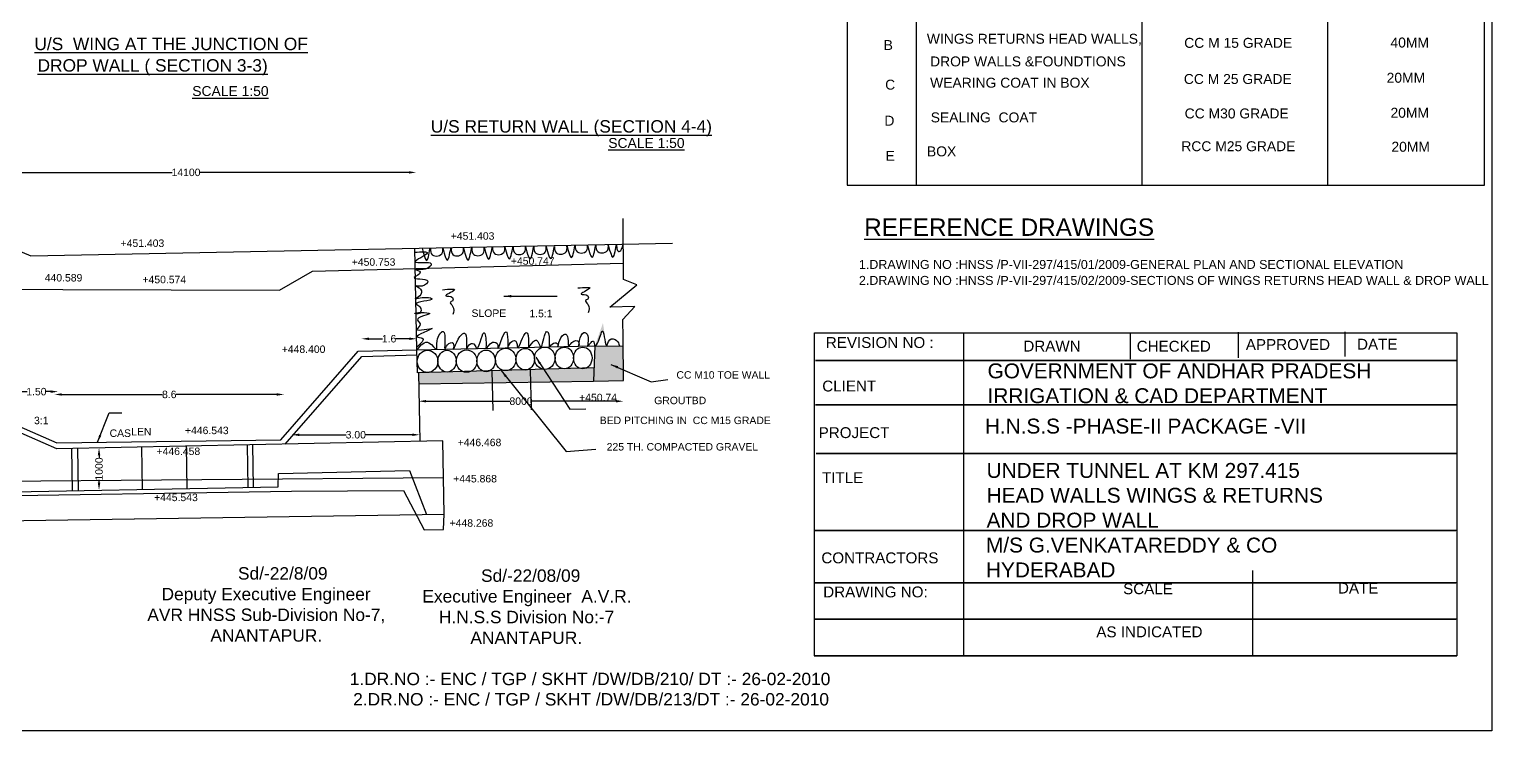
# Model space of a CAD drawing. Header units: millimetres. Extents: x 5124 to 2527533, y 2311 to 44358178.
# Drawn here: x 2524587 to 2527533, y 44354427 to 44355840 of the extents above; entities that cross this region are included whole.
import ezdxf

# ---------------------------------------------------------------- set-up
doc = ezdxf.new("R2010")
doc.units = ezdxf.units.MM
doc.header["$MEASUREMENT"] = 0
for name, color, linetype in [('DIMENSION', 7, 'Continuous'), ('DIMENSIONS', 7, 'Continuous'), ('DRAWING', 2, 'Continuous'), ('TEXT', 7, 'Continuous')]:
    doc.layers.add(name, color=color, linetype=linetype)
doc.styles.get("Standard").update_dxf_attribs({"font": 'arial.ttf', "height": 15})
doc.dimstyles.get("Standard").update_dxf_attribs({"dimtxt": 15, "dimasz": 15, "dimexe": 0.18, "dimexo": 0.0625, "dimgap": 0.09, "dimtad": 0, "dimdec": 0, "dimzin": 0, "dimdsep": 46, "dimtxsty": 'Standard', "dimcen": 0.09, "dimse1": 1, "dimse2": 1, "dimadec": 0, "dimazin": 0, "dimtfac": 1, "dimtdec": 0, "dimtofl": 0, "dimtmove": 0, "dimatfit": 3, "dimfxl": 1, "dimtolj": 1, "dimtzin": 0, "dimarcsym": 0})
pattern_1 = [(49.99999999999999, (0, 0), (7.172601826007535, -0.6275213498259511), [0.75, -8.25]), (355, (0, 0), (-1.38751333613, 7.521921337000118), [0.6, -6.6]), (100.4514, (0.5977168, -0.0522934), (5.785093817140216, 6.894395420609536), [0.6374019000000001, -7.01142112]), (46.18420000000001, (0, 2), (10.67241048625644, -1.655190143290181), [1.125, -12.375]), (96.6356, (0.88936745, 1.86206693), (9.346627055487033, 9.741178709004418), [0.95610288, -10.51713]), (351.1842, (0, 2), (9.346619451336272, 9.741186009253246), [0.9, -9.9]), (21, (1, 1.5), (5.969070521184617, -4.026188906653388), [0.75, -8.25]), (326.0000000000001, (1, 1.5), (2.433153319215817, 7.25150045046853), [0.6, -6.6]), (71.4514, (1.49742233, 1.16448394), (8.4022262858149, 3.225304967099524), [0.6374019000000001, -7.01142112]), (37.50000000000001, (0, 0), (0.1215985531729067, 3.328938538313115), [0, -6.52, 0, -6.7, 0, -6.625]), (7.499999999999999, (0, 0), (2.630695374421486, 3.944117118823602), [0, -3.82, 0, -6.37, 0, -2.525]), (327.5, (-2.23, 0), (5.33822436172409, -0.2255487173437976), [0, -2.5, 0, -7.8, 0, -10.35]), (317.5, (-3.23, 0), (5.831861693423862, 1.001049823323177), [0, -3.25, 0, -5.18, 0, -7.35])]

# ---------------------------------------------------------------- blocks, each defined once
blk = doc.blocks.new('*D81')
at = {"layer": 'Defpoints', "color": 0, "transparency": 16777216}
for p in [(2524725.840826775, 44354996.97070971), (2524727.577100906, 44354996.97070971), (2524727.578687628, 44354911.7846595)]:
    blk.add_point(p, dxfattribs=at)
at = {"layer": 'DIMENSION', "color": 0, "lineweight": -2, "transparency": 16777216}
for p, q in [((2524727.577100906, 44354981.97070971), (2524727.577100906, 44354976.13378283)), ((2524727.577100906, 44354926.7846595), (2524727.577100906, 44354932.62158638))]:
    blk.add_line(p, q, dxfattribs=at)
at = {"layer": 'DIMENSION', "color": 0, "transparency": 16777216}
for points in [[(2524725.077100906, 44354981.97070971), (2524730.077100906, 44354981.97070971), (2524727.577100906, 44354996.97070971)], [(2524725.077100906, 44354926.7846595), (2524730.077100906, 44354926.7846595), (2524727.577100906, 44354911.7846595)]]:
    blk.add_solid(points, dxfattribs=at)
at = {"layer": 'DIMENSION', "color": 0, "transparency": 16777216, "insert": (2524727.577100899, 44354954.37768461), "char_height": 15, "attachment_point": 5, "rotation": 90}
blk.add_mtext('\\A1;1000', dxfattribs=at)
blk = doc.blocks.new('*D83')
at = {"layer": 'Defpoints', "color": 0, "transparency": 16777216}
for p in [(2524557.557552058, 44355111.05512509), (2524645.121727349, 44355110.1098013), (2524645.121727349, 44355110.1098013)]:
    blk.add_point(p, dxfattribs=at)
at = {"layer": 'DIMENSION', "color": 0, "lineweight": -2, "transparency": 16777216}
for p, q in [((2524572.557552058, 44355110.1098013), (2524582.499639704, 44355110.1098013)), ((2524630.121727349, 44355110.1098013), (2524620.179639704, 44355110.1098013))]:
    blk.add_line(p, q, dxfattribs=at)
at = {"layer": 'DIMENSION', "color": 0, "transparency": 16777216}
for points in [[(2524572.557552058, 44355112.6098013), (2524572.557552058, 44355107.6098013), (2524557.557552058, 44355110.1098013)], [(2524630.121727349, 44355112.6098013), (2524630.121727349, 44355107.6098013), (2524645.121727349, 44355110.1098013)]]:
    blk.add_solid(points, dxfattribs=at)
at = {"layer": 'DIMENSION', "color": 0, "transparency": 16777216, "insert": (2524601.339639704, 44355110.1098013), "char_height": 15, "attachment_point": 5}
blk.add_mtext('\\A1;1.50', dxfattribs=at)
blk = doc.blocks.new('*D84')
at = {"layer": 'Defpoints', "color": 0, "transparency": 16777216}
for p in [(2524637.621727349, 44355111.3598013), (2525100.639666481, 44355107.04479783), (2525100.639666481, 44355104.4155789)]:
    blk.add_point(p, dxfattribs=at)
at = {"layer": 'DIMENSION', "color": 0, "lineweight": -2, "transparency": 16777216}
for p, q in [((2524652.621727349, 44355104.4155789), (2524855.381078907, 44355104.4155789)), ((2525085.639666481, 44355104.4155789), (2524882.880314923, 44355104.4155789))]:
    blk.add_line(p, q, dxfattribs=at)
at = {"layer": 'DIMENSION', "color": 0, "transparency": 16777216}
for points in [[(2524652.621727349, 44355106.9155789), (2524652.621727349, 44355101.9155789), (2524637.621727349, 44355104.4155789)], [(2525085.639666481, 44355106.9155789), (2525085.639666481, 44355101.9155789), (2525100.639666481, 44355104.4155789)]]:
    blk.add_solid(points, dxfattribs=at)
at = {"layer": 'DIMENSION', "color": 0, "transparency": 16777216, "insert": (2524869.130696915, 44355104.4155789), "char_height": 15, "attachment_point": 5}
blk.add_mtext('\\A1;8.6', dxfattribs=at)
blk = doc.blocks.new('*D85')
at = {"layer": 'Defpoints', "color": 0, "transparency": 16777216}
for p in [(2525256.296085746, 44355215.89617892), (2525367.473338437, 44355218.12215707), (2525367.473338437, 44355216.53738245)]:
    blk.add_point(p, dxfattribs=at)
at = {"layer": 'DIMENSION', "color": 0, "lineweight": -2, "transparency": 16777216}
for p, q in [((2525271.296085746, 44355216.53738245), (2525298.851328735, 44355216.53738245)), ((2525352.473338437, 44355216.53738245), (2525324.918095447, 44355216.53738245))]:
    blk.add_line(p, q, dxfattribs=at)
at = {"layer": 'DIMENSION', "color": 0, "transparency": 16777216}
for points in [[(2525271.296085746, 44355219.03738245), (2525271.296085746, 44355214.03738245), (2525256.296085746, 44355216.53738245)], [(2525352.473338437, 44355219.03738245), (2525352.473338437, 44355214.03738245), (2525367.473338437, 44355216.53738245)]]:
    blk.add_solid(points, dxfattribs=at)
at = {"layer": 'DIMENSION', "color": 0, "transparency": 16777216, "insert": (2525311.884712091, 44355216.53738245), "char_height": 15, "attachment_point": 5}
blk.add_mtext('\\A1;1.6', dxfattribs=at)
blk = doc.blocks.new('*D86')
at = {"layer": 'Defpoints', "color": 0, "transparency": 16777216}
for p in [(2525116.073081938, 44355018.92939588), (2525373.63710963, 44355024.18389986), (2525373.63710963, 44355023.2451218)]:
    blk.add_point(p, dxfattribs=at)
at = {"layer": 'DIMENSION', "color": 0, "lineweight": -2, "transparency": 16777216}
for p, q in [((2525131.073081938, 44355023.2451218), (2525225.314209017, 44355023.2451218)), ((2525358.63710963, 44355023.2451218), (2525264.395982551, 44355023.2451218))]:
    blk.add_line(p, q, dxfattribs=at)
at = {"layer": 'DIMENSION', "color": 0, "transparency": 16777216}
for points in [[(2525131.073081938, 44355025.7451218), (2525131.073081938, 44355020.7451218), (2525116.073081938, 44355023.2451218)], [(2525358.63710963, 44355025.7451218), (2525358.63710963, 44355020.7451218), (2525373.63710963, 44355023.2451218)]]:
    blk.add_solid(points, dxfattribs=at)
at = {"layer": 'DIMENSION', "color": 0, "transparency": 16777216, "insert": (2525244.855095784, 44355023.2451218), "char_height": 15, "attachment_point": 5}
blk.add_mtext('\\A1;3.00', dxfattribs=at)
blk = doc.blocks.new('*D88')
at = {"layer": 'Defpoints', "color": 0, "transparency": 16777216}
for p in [(2524438.87339165, 44355534.34878854), (2525366.7515297, 44355551.5208358), (2525366.7515297, 44355548.65434285)]:
    blk.add_point(p, dxfattribs=at)
at = {"layer": 'DIMENSION', "color": 0, "lineweight": -2, "transparency": 16777216}
for p, q in [((2524453.87339165, 44355551.5208358), (2524875.229281957, 44355551.5208358)), ((2525351.7515297, 44355551.5208358), (2524930.395639393, 44355551.5208358))]:
    blk.add_line(p, q, dxfattribs=at)
at = {"layer": 'DIMENSION', "color": 0, "transparency": 16777216}
for points in [[(2524453.87339165, 44355554.0208358), (2524453.87339165, 44355549.0208358), (2524438.87339165, 44355551.5208358)], [(2525351.7515297, 44355554.0208358), (2525351.7515297, 44355549.0208358), (2525366.7515297, 44355551.5208358)]]:
    blk.add_solid(points, dxfattribs=at)
at = {"layer": 'DIMENSION', "color": 0, "transparency": 16777216, "insert": (2524902.812460675, 44355551.5208358), "char_height": 15, "attachment_point": 5}
blk.add_mtext('\\A1;14100', dxfattribs=at)
blk = doc.blocks.new('*D89')
at = {"layer": 'Defpoints', "color": 0, "transparency": 16777216}
for p in [(2525371.560557625, 44355125.97183251), (2525783.919872057, 44355132.86456202), (2525783.919872057, 44355090.83126142)]:
    blk.add_point(p, dxfattribs=at)
at = {"layer": 'DRAWING', "color": 0, "lineweight": -2, "transparency": 16777216}
for p, q in [((2525386.560557625, 44355090.83126142), (2525555.267881962, 44355090.83126142)), ((2525768.919872057, 44355090.83126142), (2525600.212547719, 44355090.83126142))]:
    blk.add_line(p, q, dxfattribs=at)
at = {"layer": 'DRAWING', "color": 0, "transparency": 16777216}
for points in [[(2525386.560557625, 44355093.33126142), (2525386.560557625, 44355088.33126142), (2525371.560557625, 44355090.83126142)], [(2525768.919872057, 44355093.33126142), (2525768.919872057, 44355088.33126142), (2525783.919872057, 44355090.83126142)]]:
    blk.add_solid(points, dxfattribs=at)
at = {"layer": 'DRAWING', "color": 0, "transparency": 16777216, "insert": (2525577.740214841, 44355090.83126142), "char_height": 15, "attachment_point": 5}
blk.add_mtext('\\A1;8000', dxfattribs=at)

msp = doc.modelspace()

# ---------------------------------------------------------------- hatches: boundary and pattern name
at = {"layer": 'DRAWING'}
h = msp.add_hatch(dxfattribs=at)
h.set_pattern_fill('AR-CONC', color=0, style=0)
h.set_pattern_definition(pattern_1)
h.paths.add_polyline_path([(2523831.804333959, 44355266.57345469, 1), (2523874.286507394, 44355266.57345469, 1)])
h.paths.add_polyline_path([(2523143.1687087, 44355061.55376745, 1), (2523100.686535265, 44355061.55376745, 1)])
h.paths.add_polyline_path([(2524431.566815987, 44355279.57745682), (2524246.665442866, 44355277.76642687), (2524248.376653961, 44355232.58998533), (2524437.00511564, 44355239.73492871, 1.102910386443558)])
h.paths.add_polyline_path([(2524432.098754353, 44355027.7283413), (2524245.195266074, 44355029.81338835), (2524244.261499514, 44354970.65762167), (2524431.438793819, 44354968.56952012)])
edge = h.paths.add_edge_path()
edge.add_line((2525783.394188512, 44355202.39281794), (2525750.472507399, 44355202.14390639))
edge.add_spline(control_points=[(2525750.472507403, 44355202.1439064), (2525750.472507401, 44355202.1439064), (2525750.236000223, 44355201.8672087), (2525749.996156794, 44355201.88215885), (2525749.753357823, 44355202.13846911)], knot_values=[895.3349416136191, 895.3349416136191, 895.3349416136191, 895.3349416136191, 895.334941642269, 898.2370209962863, 898.2370209962863, 898.2370209962863, 898.2370209962863], degree=3, periodic=0)
edge.add_spline(control_points=[(2525726.447008197, 44355202.38011271), (2525727.877705463, 44355200.43938594), (2525737.326220825, 44355216.08328401), (2525742.815814868, 44355248.28792164), (2525747.426711571, 44355204.59458871), (2525749.753357823, 44355202.13846911)], knot_values=[833.9054825737114, 833.9054825741453, 833.9054825741453, 833.9054825741453, 845.9798620495031, 867.5254660603623, 895.334941613619, 895.334941613619, 895.334941613619, 895.334941613619], degree=3, periodic=0)
edge.add_line((2525749.753357827, 44355202.13846911), (2525726.432585893, 44355201.96214732))
edge.add_line((2525726.432585893, 44355201.96214732), (2525724.002897417, 44355131.54859653))
edge.add_line((2525724.002897417, 44355131.54859653), (2525783.919872057, 44355132.86456202))
edge.add_line((2525783.919872057, 44355132.86456202), (2525783.394188512, 44355202.39281794))
edge = h.paths.add_edge_path()
edge.add_line((2525724.91392753, 44355157.95069119), (2525708.897581403, 44355157.48753253))
edge.add_ellipse((2525702.135140193, 44355177.86461625), major_axis=(0, -21.87291512731463), ratio=0.8506459281799841, start_angle=341.5058588924834, end_angle=381.3123957386554, ccw=False)
edge.add_line((2525696.233140399, 44355157.12130383), (2525668.070192497, 44355156.30689127))
edge.add_ellipse((2525664.922927812, 44355177.86461625), major_axis=(0, -21.87291512731463), ratio=0.8506459281799841, start_angle=353.07972211247494, end_angle=369.73853251866393, ccw=False)
edge.add_line((2525662.681111894, 44355156.15105052), (2525628.879935312, 44355155.17359238))
edge.add_ellipse((2525625.582942606, 44355177.38510891), major_axis=(0, -22.49764100229368), ratio=0.921811759502705, start_angle=353.9063074839794, end_angle=369.147617637597, ccw=False)
edge.add_line((2525623.381445639, 44355155.01458776), (2525596.06017173, 44355154.22451463))
edge.add_line((2525596.06017173, 44355154.22451463), (2525596.69178757, 44355129.53412795))
edge.add_line((2525596.69178757, 44355129.53412795), (2525724.002897418, 44355131.54859653))
edge.add_line((2525724.002897418, 44355131.54859653), (2525724.91392753, 44355157.95069119))
h.paths.add_polyline_path([(2523821.915373085, 44355226.25196882), (2523906.523149343, 44355226.25196882), (2523906.523149343, 44355249.51936308), (2523821.915373085, 44355249.51936308)], flags=9)
h = msp.add_hatch(dxfattribs=at)
h.set_pattern_fill('AR-CONC', color=0, scale=100)
h.set_pattern_definition([(49.99999999999999, (0, 0), (717.2601826007534, -62.75213498259511), [75, -825]), (355, (0, 0), (-138.751333613, 752.1921337000118), [60, -660]), (100.45144446, (59.771681, -5.229343999999999), (578.508846727112, 689.4399909686294), [63.74019199999999, -701.1421119999999]), (46.18420000000001, (0, 200), (1067.241330671572, -165.5192807930765), [112.5, -1237.5]), (96.63563549, (88.936745, 186.206693), (934.6619456742284, 974.1186007745505), [95.610342, -1051.71376]), (351.1841639899999, (0, 200), (934.6619450547731, 974.1186002699901), [90, -990.0000009999999]), (21, (100, 150), (596.9070521184617, -402.6188906653388), [75, -825]), (326.0000000000001, (100, 150), (243.3153319215817, 725.150045046853), [60, -660]), (71.45144474, (149.742254, 116.448426), (840.2223767299711, 322.5311528063538), [63.74019000000001, -701.142112]), (37.50000000000001, (0, 0), (12.15985531729067, 332.8938538313115), [0, -652, 0, -670, 0, -662.5]), (7.499999999999999, (0, 0), (263.0695374421486, 394.4117118823602), [0, -382, 0, -637, 0, -252.5]), (327.5, (-223, 0), (533.822436172409, -22.55487173437976), [0, -250, 0, -780, 0, -1035]), (317.5, (-323, 0), (583.1861693423863, 100.1049823323177), [0, -325, 0, -518, 0, -735])])
h.paths.add_polyline_path([(2524432.098754353, 44355027.72834129), (2524245.195266074, 44355029.81338835), (2524244.261499514, 44354970.65762167), (2524431.438793819, 44354968.56952011)])
h.paths.add_polyline_path([(2525519.185114751, 44355152.00145148), (2525371.116885787, 44355147.71963321), (2525371.560557625, 44355125.97183251), (2525519.666308325, 44355128.31533875)])
h.paths.add_polyline_path([(2525596.060171731, 44355154.22451463), (2525519.185114751, 44355152.00145148), (2525519.666308325, 44355128.31533875), (2525596.691787571, 44355129.53412797)])
h.paths.add_polyline_path([(2525724.91392753, 44355157.95069119), (2525596.060171731, 44355154.22451463), (2525596.691787571, 44355129.53412797), (2525724.002897418, 44355131.54859654)])
h.paths.add_polyline_path([(2525783.394188512, 44355202.39281794), (2525726.432585893, 44355201.96214733), (2525724.002897418, 44355131.54859654), (2525783.919872057, 44355132.86456202)])
h = msp.add_hatch(dxfattribs=at)
h.set_pattern_fill('AR-CONC', color=0, style=0)
h.set_pattern_definition(pattern_1)
edge = h.paths.add_edge_path()
edge.add_line((2525596.060171731, 44355154.22451462), (2525590.233793094, 44355154.05602814))
edge.add_ellipse((2525586.146828062, 44355175.39474369), major_axis=(0, -21.87291512731463), ratio=0.8506459281799841, start_angle=350.1293553907843, end_angle=372.68889924035454, ccw=False)
edge.add_line((2525582.957288212, 44355153.8456071), (2525551.195560564, 44355152.92712549))
edge.add_ellipse((2525546.806842857, 44355174.91523635), major_axis=(0, -22.49764100229368), ratio=0.921811759502705, start_angle=350.83657085955076, end_angle=372.2173542620256, ccw=False)
edge.add_line((2525543.50419991, 44355152.7047077), (2525519.185114752, 44355152.00145148))
edge.add_line((2525519.185114752, 44355152.00145148), (2525519.666308326, 44355128.31533875))
edge.add_line((2525519.666308326, 44355128.31533875), (2525596.691787571, 44355129.53412797))
edge.add_line((2525596.691787571, 44355129.53412797), (2525596.060171731, 44355154.22451462))
edge = h.paths.add_edge_path()
edge.add_line((2525519.185114751, 44355152.00145148), (2525514.650929632, 44355151.87033249))
edge.add_ellipse((2525507.387099053, 44355172.0075265), major_axis=(0, -21.87291512731463), ratio=0.8506459281799841, start_angle=339.83884133239525, end_angle=382.9794132987436, ccw=False)
edge.add_line((2525500.974282995, 44355151.47483295), (2525476.005371696, 44355150.75278514))
edge.add_ellipse((2525468.047113847, 44355171.52801917), major_axis=(0, -22.49764100229368), ratio=0.921811759502705, start_angle=340.4882912005692, end_angle=382.5656339210072, ccw=False)
edge.add_line((2525461.120435398, 44355150.32234444), (2525371.116885787, 44355147.71963322))
edge.add_line((2525371.116885787, 44355147.71963322), (2525371.560557626, 44355125.9718325))
edge.add_line((2525371.560557626, 44355125.9718325), (2525519.666308325, 44355128.31533875))
edge.add_line((2525519.666308325, 44355128.31533875), (2525519.185114751, 44355152.00145148))

# ---------------------------------------------------------------- linework, layer by layer
msp.add_lwpolyline([(2526168.811994196, 44355228.43774287), (2527463.096441345, 44355228.43774287), (2527463.096441345, 44354578.03220811), (2526168.811994196, 44354578.03220811)], close=True)
msp.add_lwpolyline([(2526469.206505466, 44355228.43774287), (2526469.206505466, 44354578.03220811)])
at = {"layer": 'DRAWING', "color": 0}
msp.add_lwpolyline([(2527533.342396286, 44354427.39477179), (2522392.895193271, 44354427.39477179), (2522392.895193271, 44358177.61854033), (2527533.342396286, 44358177.61854033)], close=True, dxfattribs=at)
for points in [[(2526234.942209302, 44356093.5871103), (2526234.942209302, 44355525.51321878), (2527518.441910059, 44355525.51321878), (2527518.441910059, 44356093.5871103), (2526234.942209302, 44356093.5871103)], [(2526373.859842164, 44356093.5871103), (2526373.859842164, 44355525.51321878)], [(2526829.311224188, 44355525.51321878), (2526829.311224188, 44356093.5871103)], [(2527202.404295301, 44356093.5871103), (2527202.404295301, 44355525.51321878)], [(2524368.185062661, 44355476.53063266), (2524590.380394018, 44355383.3527113), (2525882.703320459, 44355409.22745213)], [(2525783.920618384, 44355132.76585083), (2525783.279836128, 44355217.51735794), (2525782.991457556, 44355255.65904869), (2525806.712686582, 44355281.7090025), (2525756.500999399, 44355280.37173535), (2525810.730059417, 44355325.17159557), (2525783.947573848, 44355336.18712215), (2525783.279836128, 44355458.55270909)], [(2525724.91392753, 44355157.95069119), (2525369.299983303, 44355147.66709226), (2525367.947701451, 44355194.4299314), (2525363.855043979, 44355398.83913168)], [(2524435.505461561, 44355316.62184623), (2525090.916292124, 44355314.61586782), (2525157.367632625, 44355352.70057566), (2525783.76827319, 44355369.04467921)], [(2524245.402015347, 44355042.91132134), (2524499.972854373, 44355040.92387113), (2524565.728077919, 44355040.41051605), (2524642.860212731, 44355007.04892867), (2525093.770379261, 44355013.41673398), (2525249.659021115, 44355191.78459022), (2525693.68607014, 44355201.71456015), (2525783.394188512, 44355202.39281794)], [(2525726.447008197, 44355202.38011271), (2525724.002897418, 44355131.54859654), (2525783.919872057, 44355132.86456202)], [(2525102.257368827, 44355004.64989628), (2525256.877851711, 44355181.19485433), (2525368.237308122, 44355184.41513296)], [(2525371.116885787, 44355147.71963321), (2525373.92255361, 44355010.19207471)], [(2525519.185114751, 44355152.00145148), (2525520.810123409, 44355072.01256484)], [(2525596.060171731, 44355154.22451463), (2525598.123093036, 44355073.58321109)], [(2525371.560557625, 44355125.97183251), (2525724.002897418, 44355131.54859654)], [(2524173.607301344, 44354844.4332092), (2525422.720486619, 44354863.17114449), (2525420.500772597, 44355011.14230615), (2524642.443279579, 44354995.26933569), (2524560.18763007, 44355031.18773178), (2524444.443732086, 44355027.93386606), (2524447.853235434, 44354906.65375133), (2525088.249939281, 44354918.40032875), (2525089.339429227, 44354945.06701773), (2525353.031202823, 44354951.05237928), (2525387.3290351, 44354862.64023766)], [(2524672.015602131, 44354995.87263379), (2524673.57616836, 44354910.79410978)], [(2524684.276656331, 44354996.12276871), (2524685.837685273, 44354911.01901859)], [(2524813.065222608, 44354998.75015438), (2524814.631111841, 44354913.3814323)], [(2524903.072416112, 44355000.58637026), (2524904.641702083, 44354915.03246573)], [(2525025.740058452, 44355003.08888438), (2525027.313973718, 44354917.2826012)], [(2525036.530850042, 44355003.30902482), (2525038.105172537, 44354917.48054046)], [(2524447.212320632, 44354929.45185789), (2525421.610629608, 44354937.15672532)], [(2524432.984939986, 44354899.31506915), (2525115.238926408, 44354909.489667), (2525340.65974376, 44354911.10790504), (2525382.449377061, 44354831.73318969), (2525421.70751023, 44354832.45949724), (2525422.720486619, 44354863.17114449)]]:
    msp.add_lwpolyline(points, dxfattribs=at)
for centre, major_axis, ratio in [((2525389.362432414, 44355171.04851183), (0, -22.49764100229368), 0.921811759502705), ((2525428.70241762, 44355171.52801917), (0, -21.87291512731463), 0.8506459281799841), ((2525468.047113847, 44355171.52801917), (0, -22.49764100229368), 0.921811759502705), ((2525507.387099053, 44355172.0075265), (0, -21.87291512731463), 0.8506459281799841), ((2525546.806842857, 44355174.91523635), (0, -22.49764100229368), 0.921811759502705), ((2525586.146828062, 44355175.39474369), (0, -21.87291512731463), 0.8506459281799841), ((2525625.582942606, 44355177.38510891), (0, -22.49764100229368), 0.921811759502705), ((2525664.922927812, 44355177.86461625), (0, -21.87291512731463), 0.8506459281799841), ((2525702.135140193, 44355177.86461625), (0, -21.87291512731463), 0.8506459281799841)]:
    msp.add_ellipse(centre, major_axis=major_axis, ratio=ratio, dxfattribs=at)
for points in [[(2525363.316721992, 44355390.94149133), (2525388.715758021, 44355389.05437038), (2525364.575492408, 44355371.44073346), (2525396.902376606, 44355367.45613398), (2525384.517551195, 44355356.76295674), (2525363.9461072, 44355356.13340832), (2525374.652572056, 44355350.47204548), (2525362.687336784, 44355339.98770149), (2525389.760122488, 44355332.76237574), (2525378.424272424, 44355322.6972226), (2525365.200266735, 44355323.11641344), (2525375.484836013, 44355316.40631134), (2525373.596680389, 44355302.77727389), (2525364.778371156, 44355297.32474431), (2525387.450071285, 44355299.84141368), (2525398.785921349, 44355296.69672021), (2525366.87862729, 44355286.42120948), (2525373.592069508, 44355281.05709106), (2525373.17247937, 44355267.63688686), (2525363.727090369, 44355267.63688686), (2525393.953718434, 44355267.63688686), (2525369.184067612, 44355254.00784941), (2525374.223760156, 44355246.45936564), (2525368.554682404, 44355236.18537923), (2525398.573820839, 44355237.23411849), (2525368.554682404, 44355220.25003), (2525378.836946241, 44355218.01078875), (2525367.081506038, 44355199.1395793)], [(2525378.285946004, 44355398.98080947), (2525388.861000762, 44355375.39484633), (2525394.945057772, 44355398.98080947), (2525396.973845256, 44355387.9842905), (2525418.121649331, 44355387.83947911), (2525420.005194074, 44355399.27043223)], [(2525420.005194074, 44355399.27043223), (2525430.580248832, 44355375.68446909), (2525436.664305842, 44355399.27043223), (2525438.693093326, 44355388.27391326), (2525459.840897402, 44355388.12910187), (2525461.724442145, 44355399.560055)], [(2525461.724442145, 44355399.560055), (2525472.299496903, 44355375.97409185), (2525478.383553913, 44355399.560055), (2525480.412341396, 44355388.56353602), (2525501.560145472, 44355388.41872463), (2525503.443690215, 44355399.84967776)], [(2525503.398121002, 44355401.6330471), (2525513.973175759, 44355378.04708395), (2525520.05723277, 44355401.6330471), (2525522.086020253, 44355390.63652812), (2525543.233824329, 44355390.49171674), (2525545.117369072, 44355401.92266986)], [(2525545.117369072, 44355401.92266986), (2525555.69242383, 44355378.33670671), (2525561.77648084, 44355401.92266986), (2525563.805268324, 44355390.92615088), (2525584.953072399, 44355390.7813395), (2525586.836617142, 44355402.21229262)], [(2525586.836617142, 44355402.21229262), (2525597.4116719, 44355378.62632947), (2525603.49572891, 44355402.21229262), (2525605.524516394, 44355391.21577364), (2525626.67232047, 44355391.07096226), (2525628.555865213, 44355402.50191538)], [(2525628.555865213, 44355402.50191538), (2525639.130919971, 44355378.91595224), (2525645.214976981, 44355402.50191538), (2525647.243764464, 44355391.5053964), (2525668.39156854, 44355391.36058502), (2525670.275113283, 44355402.79153814)], [(2525670.10835312, 44355404.97090017), (2525680.683407878, 44355381.38493703), (2525686.767464888, 44355404.97090017), (2525688.796252371, 44355393.97438119), (2525709.944056447, 44355393.82956981), (2525711.82760119, 44355405.26052293)], [(2525711.82760119, 44355405.26052293), (2525722.402655948, 44355381.67455979), (2525728.486712958, 44355405.26052293), (2525730.515500442, 44355394.26400395), (2525751.663304518, 44355394.11919257), (2525753.546849261, 44355405.55014569)], [(2525691.915741994, 44355318.8117046), (2525715.597224984, 44355317.73705172), (2525698.555410122, 44355306.26799034), (2525712.187478747, 44355302.86416072), (2525712.009959843, 44355296.05345282), (2525707.883221666, 44355293.72427608), (2525712.367303092, 44355286.01878627), (2525712.726951783, 44355268.63684756)], [(2525419.410390471, 44355315.33318279), (2525443.091873461, 44355314.25852991), (2525426.050058599, 44355302.78946853), (2525439.682127224, 44355299.38563891), (2525439.50460832, 44355292.57493101), (2525435.377870143, 44355290.24575427), (2525439.86195157, 44355282.54026446), (2525440.22160026, 44355265.15832575)], [(2525367.947701451, 44355194.4299314), (2525392.321466686, 44355208.43494563), (2525407.530532488, 44355195.31513947), (2525408.657816809, 44355212.51557791), (2525420.62074664, 44355231.45690656), (2525424.12040505, 44355206.97768584), (2525424.372796437, 44355195.69179033), (2525429.372198103, 44355204.06469058), (2525441.040031574, 44355207.85265145), (2525441.303522749, 44355196.07041953), (2525458.54523994, 44355225.3367203), (2525463.797032994, 44355227.96009278), (2525468.485050017, 44355196.67829183), (2525475.757657386, 44355206.68653875), (2525484.216317928, 44355204.64698477), (2525488.313447348, 44355197.12172291), (2525502.595288177, 44355228.54238697), (2525507.263804829, 44355205.22927895), (2525507.43555422, 44355197.5493589), (2525520.390982023, 44355209.60105833), (2525530.894568131, 44355204.35583767), (2525531.034981754, 44355198.07712315), (2525547.523709175, 44355230.87461237), (2525551.023367584, 44355213.97283771), (2525551.368681004, 44355198.53185451), (2525556.275160638, 44355209.01876415), (2525567.069232227, 44355211.9317594), (2525570.604802657, 44355198.96204026), (2525588.364584483, 44355229.41735258), (2525592.742615655, 44355207.85265145), (2525592.930274771, 44355199.4613145), (2525602.077343519, 44355210.47449961), (2525608.786174857, 44355213.68016628), (2525616.980090679, 44355199.99915098), (2525626.581868704, 44355226.79398008), (2525629.34148077, 44355231.22825701), (2525634.593273824, 44355214.32648234), (2525634.904717641, 44355200.40000721), (2525643.344725287, 44355207.6240019), (2525651.805691269, 44355205.58444792), (2525651.91312687, 44355200.78037366), (2525664.059106581, 44355225.10807075), (2525667.851555911, 44355225.69188926), (2525673.748245943, 44355201.26868192), (2525680.102665783, 44355209.08126169), (2525693.81542482, 44355210.53852148), (2525694.0125956, 44355201.72186238), (2525704.316705487, 44355229.18870303), (2525712.194395068, 44355222.77736968), (2525712.352577972, 44355201.85569236), (2525716.862911721, 44355207.33285481), (2525723.571743058, 44355211.99578127), (2525726.447008197, 44355202.38011271), (2525733.833257932, 44355211.9317594), (2525742.294223915, 44355231.74652932), (2525750.472507397, 44355202.14390639), (2525756.297468432, 44355214.55360756), (2525770.300712949, 44355213.38749486), (2525775.86045374, 44355202.3358575)]]:
    msp.add_spline(points, degree=3, dxfattribs=at)
msp.add_open_spline([(2525753.546849261, 44355405.55014569), (2525757.219272293, 44355391.34337722), (2525764.352399517, 44355363.7488746), (2525771.034309714, 44355417.8137116), (2525769.78353796, 44355392.0763841), (2525779.10983644, 44355389.40832454), (2525783.559831683, 44355407.24241261)], degree=3, knots=[0, 0, 0, 0, 25.84819994897489, 50.20622546781391, 61.3883276075849, 72.7289878314075, 72.7289878314075, 72.7289878314075, 72.7289878314075], dxfattribs=at)
at = {"layer": 'TEXT', "color": 0}
for points in [[(2526805.106130147, 44355229.51006201), (2526804.912543461, 44355175.74097932)], [(2527022.345155019, 44355229.87616559), (2527022.432268728, 44355178.18451899)], [(2527237.135240954, 44355230.23814209), (2527237.218898436, 44355180.59735602)], [(2527463.096441345, 44355172.85713295), (2526170.745889131, 44355172.85713295), (2527463.096441345, 44355172.85713295)], [(2527463.096441345, 44355083.65648004), (2526170.745889131, 44355083.65648004), (2527463.096441345, 44355083.65648004)], [(2527463.096441345, 44354985.83943191), (2526172.052466309, 44354985.83943191), (2527462.004181741, 44354985.83943191)], [(2527463.096441345, 44354830.86823442), (2526168.811994196, 44354830.86823442), (2527461.074564132, 44354830.86823442)], [(2527052.220430209, 44354578.03220811), (2527052.220430209, 44354750.00864654)], [(2527463.096441345, 44354724.96256811), (2526168.811994196, 44354724.96256811), (2527461.074564132, 44354724.96256811)], [(2527463.096441345, 44354652.24322039), (2526168.811994196, 44354652.24322039), (2527461.074564132, 44354652.24322039)], [(2527463.096441345, 44354578.03220811), (2526168.27226035, 44354578.03220811), (2527463.096441345, 44354578.03220811)]]:
    msp.add_lwpolyline(points, dxfattribs=at)

# ---------------------------------------------------------------- texts
at = {"layer": 'DIMENSIONS', "color": 0}
msp.add_text('%%UREFERENCE DRAWINGS', height=35, dxfattribs=at).set_placement((2526269.067474655, 44355423.81345895))
at = {"layer": 'DRAWING', "color": 0}
for s, height, p in [('1.DRAWING NO :HNSS /P-VII-297/415/01/2009-GENERAL PLAN AND SECTIONAL ELEVATION', 18, (2526258.427563441, 44355357.25702263)), ('2.DRAWING NO :HNSS /P-VII-297/415/02/2009-SECTIONS OF WINGS RETURNS HEAD WALL & DROP WALL', 18, (2526258.427563441, 44355325.12878234)), ('1.DR.NO :- ENC / TGP / SKHT /DW/DB/210/ DT :- 26-02-2010', 25, (2525232.594971617, 44354519.17390068)), ('2.DR.NO :- ENC / TGP / SKHT /DW/DB/213/DT :- 26-02-2010', 25, (2525239.555095949, 44354478.21209613))]:
    msp.add_text(s, height=height, dxfattribs=at).set_placement(p)
at = {"layer": 'DRAWING', "color": 0, "char_height": 25, "attachment_point": 1}
for s, insert, width in [('\\pi204.53;       Sd/-22/8/09\\P\\pi118.48;Deputy Executive Engineer  \\P\\pi89.869;AVR HNSS Sub-Division No-7, \\P\\pi216.98;ANANTAPUR.', (2524735.005849225, 44354756.74767311), 656.0336529966444), ('\\pi148.17;  Sd/-22/08/09\\P\\pi49.383;Executive Engineer  A.V.R. \\P\\pi82.688;H.N.S.S Division No:-7 \\P\\pi146.07;ANANTAPUR.', (2525329.611184482, 44354752.19127376), 514.2160261068493)]:
    msp.add_mtext(s, dxfattribs=dict(at, insert=insert, width=width))
at = {"layer": 'TEXT', "color": 0}
for s, height, p in [('%%UU/S  WING AT THE JUNCTION OF', 25, (2524597.338277586, 44355797.7194682)), ('WINGS RETURNS HEAD WALLS,', 20, (2526395.352542987, 44355810.60825416)), ('CC M 15 GRADE', 20, (2526913.808163157, 44355802.36801622)), ('40MM', 20, (2527329.334773621, 44355803.02364119)), ('B', 20, (2526308.280444816, 44355797.96933624)), ('%%UDROP WALL ( SECTION 3-3)', 25, (2524603.646596855, 44355754.51134583)), ('DROP WALLS &FOUNDTIONS', 20, (2526401.874786955, 44355765.00894073)), ('C', 20, (2526311.294370932, 44355718.19939323)), ('WEARING COAT IN BOX', 20, (2526401.884622086, 44355722.12729236)), ('CC M 25 GRADE', 20, (2526913.048034681, 44355729.58775516)), ('20MM', 20, (2527321.57847968, 44355732.08370705)), ('%%USCALE 1:50', 20, (2524915.401268309, 44355705.32774615)), ('CC M30 GRADE', 20, (2526914.721230256, 44355660.23631795)), ('20MM', 20, (2527329.334773621, 44355661.59117007)), ('%%UU/S RETURN WALL (SECTION 4-4)', 25, (2525395.888591263, 44355631.7102344)), ('D', 20, (2526309.772278714, 44355645.66981117)), ('SEALING  COAT', 20, (2526403.070484625, 44355652.24781404)), ('%%USCALE 1:50', 20, (2525753.444803716, 44355600.77944297)), ('RCC M25 GRADE', 20, (2526908.028495016, 44355594.22711403)), ('E', 20, (2526312.032711536, 44355574.93043173)), ('BOX', 20, (2526395.50755216, 44355583.88896441)), ('20MM', 20, (2527331.232718382, 44355593.16732959)), ('+451.403', 15, (2524771.011244093, 44355401.49706475)), ('+451.403', 15, (2525436.130631216, 44355416.00956933)), ('+450.753', 15, (2525236.690078401, 44355363.57055707)), ('+450.747', 15, (2525557.358842162, 44355365.65483231)), ('440.589', 15, (2524618.213671056, 44355331.9285335)), ('+450.574', 15, (2524815.073797592, 44355328.37912399)), ('SLOPE ', 15, (2525477.996193902, 44355260.66648193)), ('1.5:1', 15, (2525594.611320995, 44355259.94299282)), ('+448.400', 15, (2525095.697916148, 44355188.0988858)), ('REVISION NO :', 21.86227665593623, (2526191.766387361, 44355198.09697733)), ('DRAWN ', 21.86227665593623, (2526589.764384859, 44355190.86438124)), ('CHECKED', 21.86227665593623, (2526818.017331667, 44355190.61675667)), ('APPROVED', 21.86227665593623, (2527037.912124947, 44355194.05986093)), ('DATE ', 21.86227665593623, (2527261.988528866, 44355194.7260751)), ('CC M10 TOE WALL', 15, (2525890.796824588, 44355136.29538773)), ('CLIENT ', 21.86227665593623, (2526184.590686352, 44355110.45309803)), ('+450.74', 15, (2525694.839899836, 44355090.83126142)), ('GROUTBD', 15, (2525846.001081903, 44355084.85560058)), ('3:1', 15, (2524596.646734311, 44355044.5720312)), ('BED PITCHING IN  CC M15 GRADE', 15, (2525736.317820127, 44355044.78396539)), ('CAS', 15, (2524748.859938344, 44355019.02070049)), ('LEN', 15, (2524792.428808495, 44355022.11226291)), ('+446.543', 15, (2524900.679136999, 44355024.53515833)), ('PROJECT ', 21.86227665593623, (2526177.37360933, 44355016.63539687)), ('+446.458', 15, (2524843.401903431, 44354982.48742387)), ('+446.468', 15, (2525450.078737111, 44355000.33389054)), ('225 TH. COMPACTED GRAVEL', 15, (2525750.292403393, 44354991.59338441)), ('+445.868', 15, (2525441.22022888, 44354927.33370849)), ('TITLE ', 21.86227665593623, (2526183.976303389, 44354926.0976387)), ('+445.543', 15, (2524838.593144703, 44354889.68723658)), ('+448.268', 15, (2525433.838116776, 44354838.11127251)), ('CONTRACTORS ', 21.86227665593623, (2526182.771914634, 44354764.53225567)), ('DRAWING NO:', 21.86227665593623, (2526186.583421459, 44354695.91901421)), ('SCALE ', 21.86227665593623, (2526790.749521832, 44354702.32669169)), ('DATE ', 21.86227665593623, (2527223.572399268, 44354703.68792102)), ('AS INDICATED ', 21.86227665593623, (2526736.768554532, 44354615.58300413))]:
    msp.add_text(s, height=height, dxfattribs=at).set_placement(p)
at = {"layer": 'TEXT', "color": 0, "char_height": 30, "width": 943.4247125415131, "attachment_point": 1}
for s, insert in [('GOVERNMENT OF ANDHAR PRADESH  IRRIGATION & CAD DEPARTMENT ', (2526517.627058247, 44355166.96760076)), ('H.N.S.S -PHASE-II PACKAGE -VII', (2526512.166517413, 44355055.76413281)), ('UNDER TUNNEL AT KM 297.415 \\PHEAD WALLS WINGS & RETURNS \\PAND DROP WALL', (2526515.620662103, 44354966.43634591)), ('M/S G.VENKATAREDDY & CO\\PHYDERABAD', (2526514.453430366, 44354816.20151708))]:
    msp.add_mtext(s, dxfattribs=dict(at, insert=insert))

# ---------------------------------------------------------------- dimensions: what is measured, and where the dimension line sits
at = {"layer": 'DIMENSION', "color": 0}
for base, p1, p2, text, picture, middle in [((2525366.7515297, 44355551.5208358), (2524438.87339165, 44355534.34878854), (2525366.7515297, 44355548.65434285), '14100', '*D88', (2524902.812460675, 44355551.5208358)), ((2525367.473338437, 44355216.53738245), (2525256.296085746, 44355215.89617892), (2525367.473338437, 44355218.12215707), '1.6', '*D85', (2525311.884712091, 44355216.53738245)), ((2524645.121727349, 44355110.1098013), (2524557.557552058, 44355111.05512509), (2524645.121727349, 44355110.1098013), '1.50', '*D83', (2524601.339639704, 44355110.1098013)), ((2525100.639666481, 44355104.4155789), (2524637.621727349, 44355111.3598013), (2525100.639666481, 44355107.04479783), '8.6', '*D84', (2524869.130696915, 44355104.4155789)), ((2525373.63710963, 44355023.2451218), (2525116.073081938, 44355018.92939588), (2525373.63710963, 44355024.18389986), '3.00', '*D86', (2525244.855095784, 44355023.2451218))]:
    dim = msp.add_linear_dim(base=base, p1=p1, p2=p2, text=text, dimstyle='Standard', dxfattribs=at)
    dim.commit()
    dim.dimension.update_dxf_attribs({"geometry": picture, "text_midpoint": middle})
dim = msp.add_linear_dim(base=(2524727.577100906, 44354996.97070971), p1=(2524727.578687628, 44354911.7846595), p2=(2524725.840826775, 44354996.97070971), angle=90, text='1000', dimstyle='Standard', dxfattribs=at)
dim.commit()
dim.dimension.update_dxf_attribs({"geometry": '*D81', "text_midpoint": (2524727.577100899, 44354954.37768461)})
at = {"layer": 'DRAWING', "color": 0}
dim = msp.add_linear_dim(base=(2525783.919872057, 44355090.83126142), p1=(2525371.560557625, 44355125.97183251), p2=(2525783.919872057, 44355132.86456202), text='8000', dimstyle='Standard', dxfattribs=at)
dim.commit()
dim.dimension.update_dxf_attribs({"geometry": '*D89', "text_midpoint": (2525577.740214841, 44355090.83126142)})

# ---------------------------------------------------------------- leaders
at = {"layer": 'DIMENSION', "color": 0}
for points in [[(2525542.900856235, 44355302.33796009), (2525650.791518435, 44355302.33796009)], [(2525607.769496722, 44355179.2250343), (2525676.199452995, 44355075.16936594), (2525708.043834823, 44355075.81629826)], [(2525537.845425191, 44355152.54106797), (2525668.635952319, 44354989.41768658), (2525728.760173828, 44354994.60773447)], [(2525758.567936166, 44355165.01458871), (2525839.750292414, 44355130.20297759), (2525873.371269562, 44355134.70801147)], [(2524724.481141405, 44355008.20158882), (2524747.91891787, 44355067.59130042), (2524773.700609399, 44355067.64616617)]]:
    msp.add_leader(points, dimstyle='Standard', override={"dimgap": 0.09, "dimtad": 0}, dxfattribs=at)

doc.saveas('drawing.dxf')
